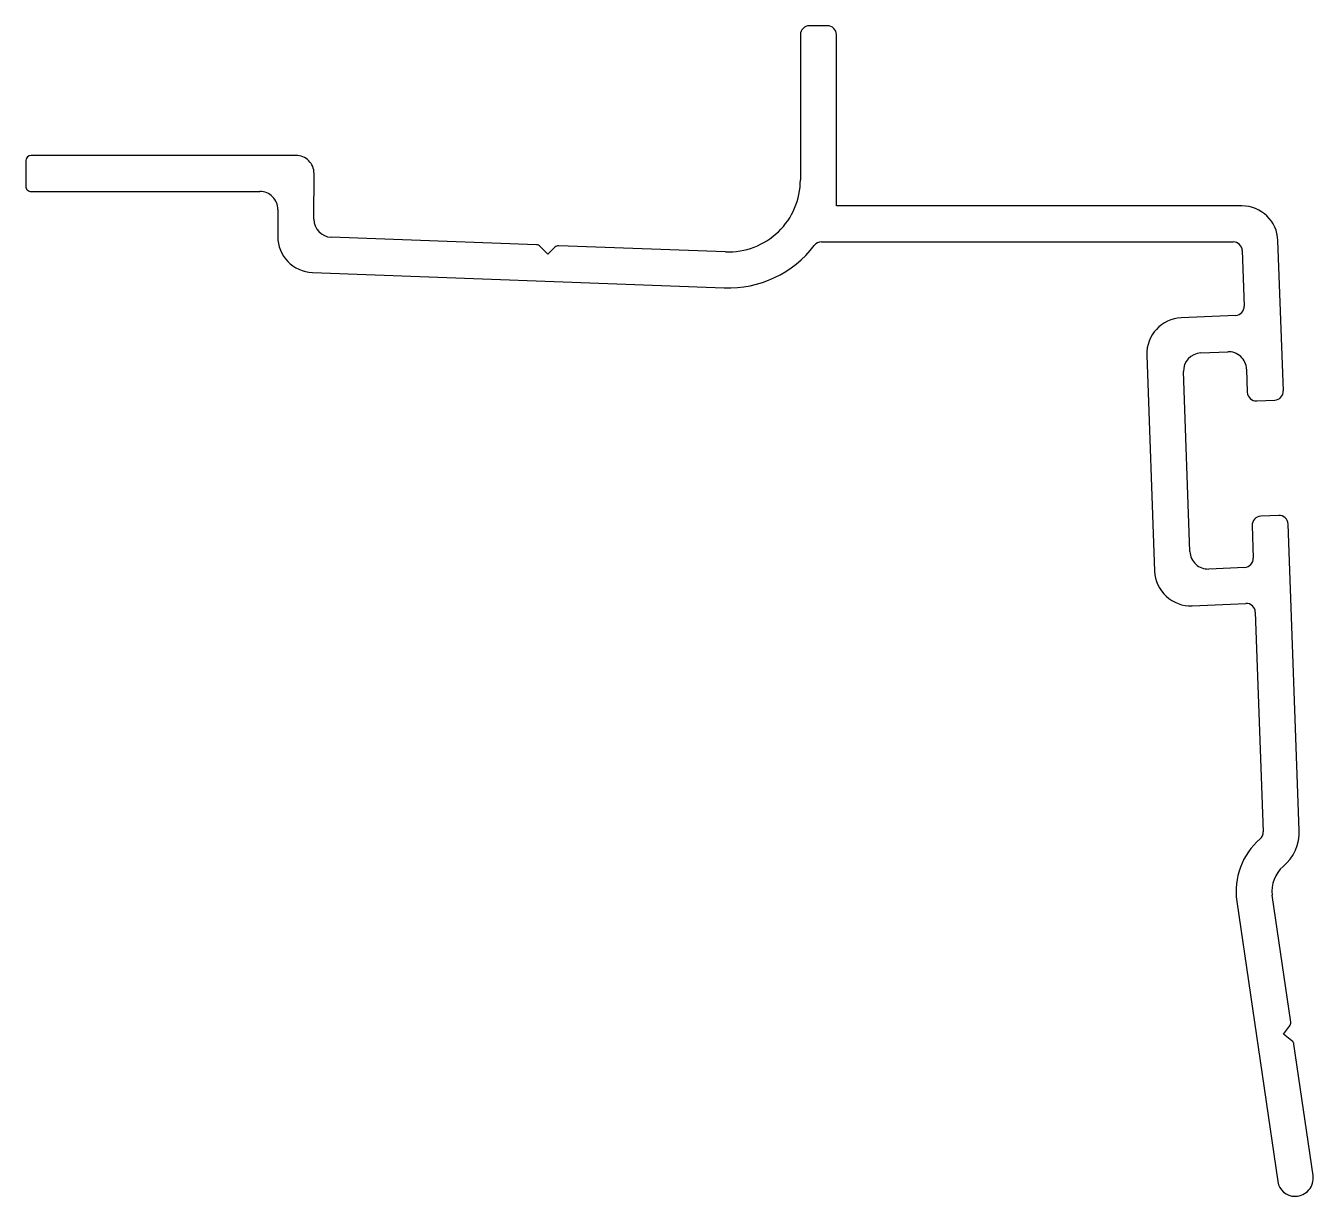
# Model space of a CAD drawing. Extents: x 813.3 to 884.8, y 596.3 to 661.3.
import ezdxf

# ---------------------------------------------------------------- set-up
doc = ezdxf.new("R2010")
doc.units = 0
doc.layers.get('0').update_dxf_attribs({"linetype": 'CONTINUOUS'})

msp = doc.modelspace()

# ---------------------------------------------------------------- linework, layer by layer
at = {"color": 0}
for p, q in [((857.843, 661.317), (856.843, 661.317)), ((856.343, 660.817), (856.343, 652.759)), ((858.343, 651.317), (858.343, 660.817)), ((828.344, 654.118), (813.646, 654.118)), ((813.346, 653.819), (813.341, 652.419)), ((829.334, 650.582), (829.344, 653.114)), ((813.641, 652.118), (826.336, 652.118)), ((827.336, 651.114), (827.33, 649.622)), ((880.852, 651.317), (858.343, 651.317)), ((841.693, 649.154), (830.297, 649.579)), ((842.326, 648.63), (841.894, 649.065)), ((842.72, 649.02), (842.326, 648.63)), ((852.193, 648.762), (842.942, 649.107)), ((857.511, 649.317), (880.37, 649.317)), ((883.151, 641.049), (882.851, 649.389)), ((880.869, 648.835), (880.98, 645.757)), ((829.255, 647.616), (852.119, 646.763)), ((880.503, 645.24), (877.484, 645.105)), ((875.574, 643.035), (876.006, 631.042)), ((878.564, 643.151), (880.062, 643.218)), ((877.969, 632.122), (877.609, 642.116)), ((881.106, 642.255), (881.152, 640.969)), ((881.674, 640.487), (882.673, 640.532)), ((882.895, 634.135), (881.896, 634.091)), ((881.419, 633.573), (881.484, 631.766)), ((884.029, 616.645), (883.417, 633.654)), ((881.006, 631.248), (879.012, 631.159)), ((878.094, 629.116), (881.07, 629.249)), ((881.592, 628.768), (882.03, 616.573)), ((880.567, 612.707), (882.844, 597.151)), ((883.561, 606.011), (882.538, 613.048)), ((883.155, 605.332), (883.502, 605.785)), ((883.627, 604.969), (883.155, 605.332)), ((884.801, 597.483), (883.741, 604.775)), ((883.794, 596.338), (883.822, 596.339))]:
    msp.add_line(p, q, dxfattribs=at)
for centre, radius, start, end in [((856.843, 660.817), 0.5, 90, 180), ((857.843, 660.817), 0.5, 0, 90), ((813.646, 653.818), 0.3, 90, 179.77396), ((828.344, 653.118), 1, 359.77941, 90), ((852.343, 652.759), 4, 267.86266, 360), ((813.641, 652.418), 0.3, 179.77396, 270), ((826.336, 651.118), 1, 359.78315, 90), ((880.852, 649.317), 2, 2.06148, 90), ((830.334, 650.578), 1, 179.77941, 267.86266), ((829.33, 649.615), 2, 179.78315, 267.86266), ((841.681, 648.854), 0.3, 44.75802, 87.86266), ((842.931, 648.807), 0.3, 87.86266, 134.7899), ((852.343, 652.759), 6, 267.86266, 322.66322), ((857.511, 648.817), 0.5, 90, 142.66322), ((880.37, 648.817), 0.5, 2.06148, 90), ((880.48, 645.739), 0.5, 272.555, 2.06148), ((877.573, 643.107), 2, 92.555, 182.06148), ((878.608, 642.152), 1, 92.555, 182.06148), ((880.107, 642.219), 1, 2.06148, 92.555), ((881.652, 640.987), 0.5, 182.06148, 272.555), ((882.651, 641.031), 0.5, 272.555, 2.06148), ((881.918, 633.591), 0.5, 92.555, 182.06148), ((882.917, 633.636), 0.5, 2.06148, 92.555), ((878.968, 632.158), 1, 182.06148, 272.555), ((880.984, 631.748), 0.5, 272.555, 2.06148), ((878.005, 631.114), 2, 182.06148, 272.555), ((881.092, 628.75), 0.5, 2.06148, 92.555), ((884.376, 613.265), 3.85, 130.85694, 188.32841), ((881.531, 616.555), 0.5, 310.85694, 2.06148), ((881.531, 616.555), 2.5, 310.19107, 2.06148), ((884.28, 613.301), 1.76, 130.19107, 188.27171), ((883.264, 605.967), 0.3, 322.44243, 8.27171), ((883.444, 604.731), 0.3, 8.27171, 52.44243), ((883.784, 597.288), 0.95, 188.32841, 270.58032), ((883.812, 597.339), 1, 270.58032, 8.27171)]:
    msp.add_arc(centre, radius, start, end, dxfattribs=at)

doc.saveas('drawing.dxf')
